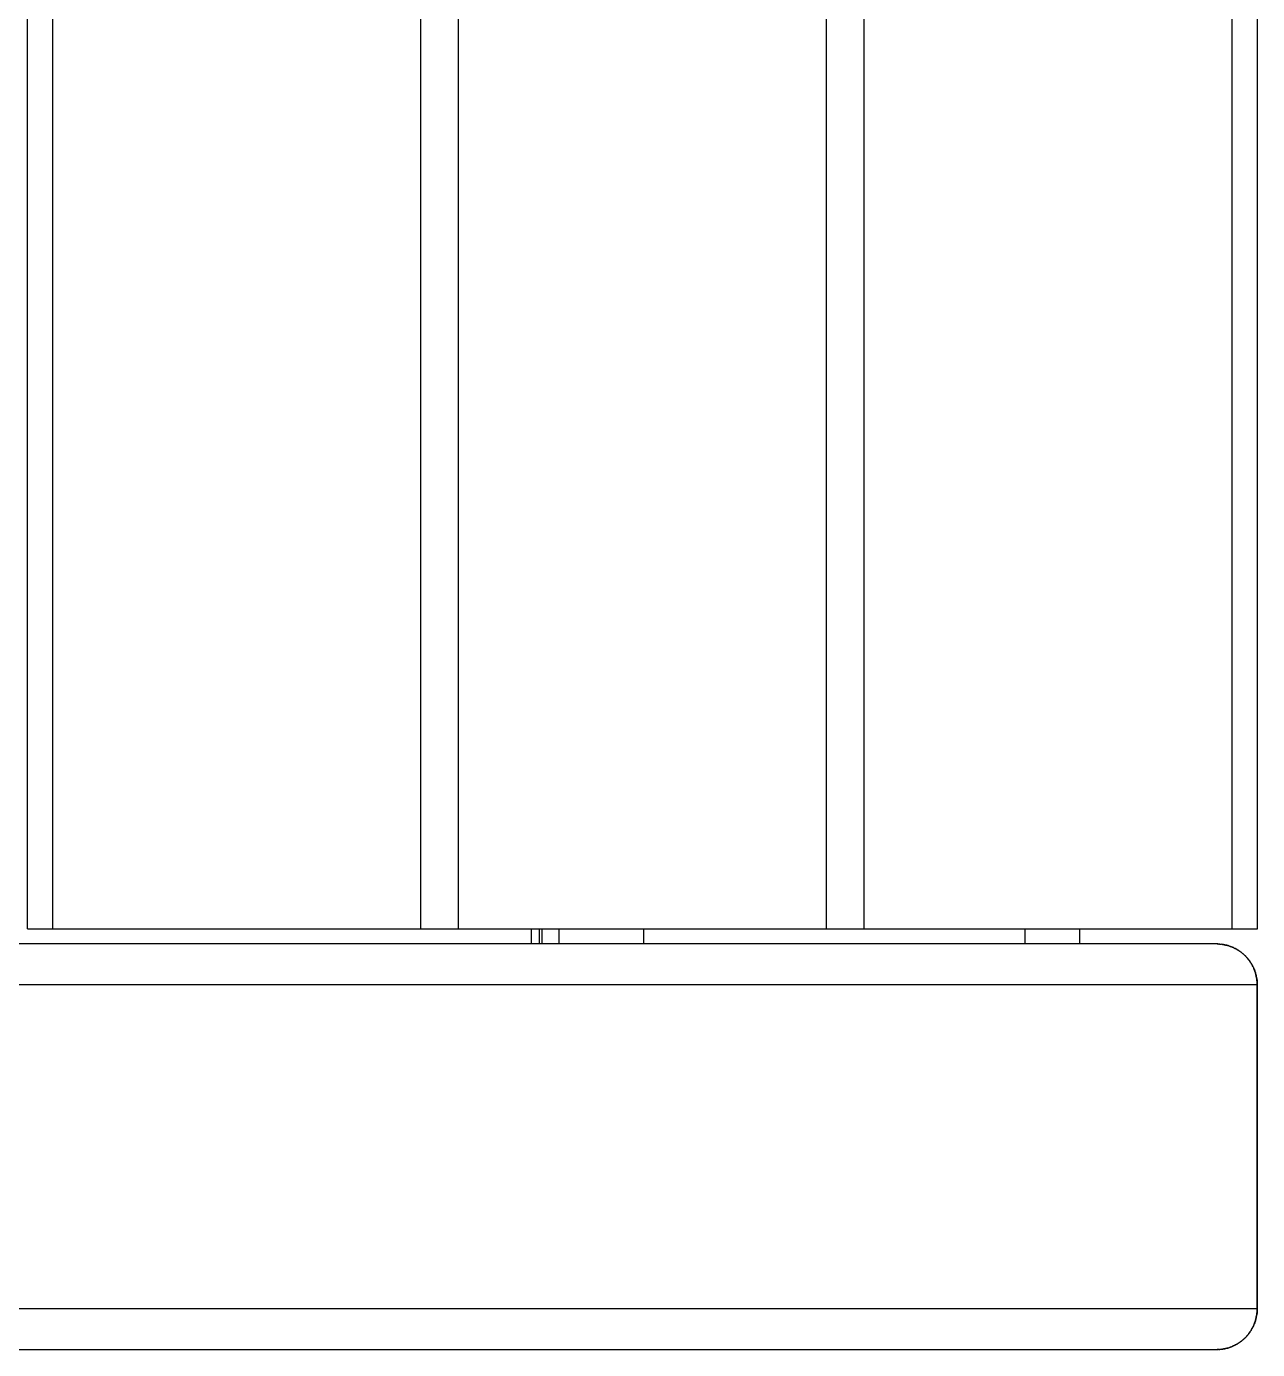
# Model space of a CAD drawing. Header units: millimetres. Extents: x 0 to 4030, y -54 to 2762.
# Drawn here: x 1861.8 to 1983.2, y 393.7 to 524.2 of the extents above; entities that cross this region are included whole.
import ezdxf

# ---------------------------------------------------------------- set-up
doc = ezdxf.new("R2010")
doc.units = ezdxf.units.MM
doc.header["$MEASUREMENT"] = 0
doc.layers.add('Utwórz2D linie widoczne', color=7, linetype='Continuous', true_color=0x000000)

msp = doc.modelspace()

# ---------------------------------------------------------------- linework, layer by layer
at = {"layer": 'Utwórz2D linie widoczne'}
for p, q in [((1861.96, 435.22), (1861.96, 653.22)), ((1864.46, 435.22), (1864.46, 653.22)), ((1900.74, 435.22), (1900.74, 653.22)), ((1904.46, 435.22), (1904.46, 653.22)), ((1940.74, 435.22), (1940.74, 653.22)), ((1944.46, 435.22), (1944.46, 653.22)), ((1980.74, 435.22), (1980.74, 653.22)), ((1983.24, 435.22), (1983.24, 653.22)), ((1861.96, 435.22), (1864.46, 435.22)), ((1864.46, 435.22), (1900.74, 435.22)), ((1900.74, 435.22), (1902.76, 435.22)), ((1902.76, 435.22), (1904.46, 435.22)), ((1904.46, 435.22), (1940.74, 435.22)), ((1911.65, 433.72), (1911.65, 435.22)), ((1912.45, 433.72), (1912.45, 435.22)), ((1912.65, 435.22), (1912.65, 433.72)), ((1914.35, 435.22), (1914.35, 433.72)), ((1922.71, 433.72), (1922.71, 435.22)), ((1940.74, 435.22), (1942.75, 435.22)), ((1942.75, 435.22), (1944.46, 435.22)), ((1944.46, 435.22), (1980.74, 435.22)), ((1960.31, 435.22), (1960.31, 433.72)), ((1965.71, 433.72), (1965.71, 435.22)), ((1980.74, 435.22), (1983.24, 435.22)), ((1979.2, 433.72), (1587.21, 433.72)), ((1979.27, 433.72), (1979.2, 433.72)), ((1979.27, 433.72), (1979.31, 433.72)), ((1979.33, 433.72), (1979.31, 433.72)), ((1979.33, 433.72), (1979.39, 433.72)), ((1979.44, 433.71), (1979.39, 433.72)), ((1979.44, 433.71), (1979.47, 433.71)), ((1979.53, 433.71), (1979.47, 433.71)), ((1979.53, 433.71), (1979.58, 433.7)), ((1979.6, 433.7), (1979.58, 433.7)), ((1979.6, 433.7), (1979.66, 433.69)), ((1979.74, 433.68), (1979.66, 433.69)), ((1979.77, 433.68), (1979.74, 433.68)), ((1979.74, 433.68), (1979.74, 433.68)), ((1979.8, 433.67), (1979.74, 433.68)), ((1979.8, 433.68), (1979.88, 433.66)), ((1979.8, 433.67), (1979.85, 433.67)), ((1979.82, 433.67), (1979.81, 433.67)), ((1979.94, 433.65), (1979.82, 433.67)), ((1979.9, 433.66), (1979.85, 433.67)), ((1979.9, 433.66), (1979.93, 433.65)), ((1980, 433.64), (1979.93, 433.65)), ((1979.94, 433.65), (1980.01, 433.64)), ((1980, 433.64), (1980.02, 433.63)), ((1980.03, 433.63), (1980.01, 433.64)), ((1980.1, 433.62), (1980.02, 433.63)), ((1980.03, 433.63), (1980.08, 433.62)), ((1980.12, 433.61), (1980.08, 433.62)), ((1980.1, 433.62), (1980.12, 433.61)), ((1980.12, 433.61), (1980.2, 433.6)), ((1980.2, 433.59), (1980.12, 433.61)), ((1980.2, 433.6), (1980.28, 433.57)), ((1980.27, 433.57), (1980.2, 433.59)), ((1980.27, 433.57), (1980.31, 433.56)), ((1980.31, 433.57), (1980.28, 433.57)), ((1980.31, 433.57), (1980.34, 433.56)), ((1980.37, 433.55), (1980.31, 433.56)), ((1980.4, 433.54), (1980.34, 433.56)), ((1980.37, 433.55), (1980.39, 433.54)), ((1980.47, 433.51), (1980.39, 433.54)), ((1980.4, 433.54), (1980.48, 433.51)), ((1980.47, 433.51), (1980.49, 433.51)), ((1980.49, 433.51), (1980.48, 433.51)), ((1980.49, 433.51), (1980.54, 433.49)), ((1980.56, 433.48), (1980.49, 433.51)), ((1980.59, 433.47), (1980.54, 433.49)), ((1980.56, 433.48), (1980.59, 433.47)), ((1980.59, 433.47), (1980.67, 433.44)), ((1980.66, 433.44), (1980.59, 433.47)), ((1980.73, 433.41), (1980.66, 433.44)), ((1980.67, 433.44), (1980.74, 433.41)), ((1980.73, 433.41), (1980.78, 433.4)), ((1980.77, 433.4), (1980.74, 433.41)), ((1980.77, 433.4), (1980.81, 433.39)), ((1980.83, 433.37), (1980.78, 433.4)), ((1980.86, 433.36), (1980.81, 433.39)), ((1980.83, 433.37), (1980.86, 433.36)), ((1980.86, 433.36), (1980.94, 433.32)), ((1980.93, 433.32), (1980.86, 433.36)), ((1980.93, 433.32), (1980.95, 433.32)), ((1980.95, 433.32), (1980.94, 433.32)), ((1980.95, 433.32), (1981.01, 433.29)), ((1981.02, 433.28), (1980.95, 433.32)), ((1981.04, 433.27), (1981.01, 433.29)), ((1981.02, 433.28), (1981.05, 433.27)), ((1981.04, 433.27), (1981.07, 433.26)), ((1981.1, 433.24), (1981.05, 433.27)), ((1981.13, 433.23), (1981.07, 433.26)), ((1981.1, 433.24), (1981.13, 433.23)), ((1981.13, 433.23), (1981.21, 433.18)), ((1981.2, 433.18), (1981.13, 433.23)), ((1981.2, 433.18), (1981.22, 433.18)), ((1981.22, 433.18), (1981.21, 433.18)), ((1981.22, 433.18), (1981.27, 433.15)), ((1981.27, 433.15), (1981.22, 433.18)), ((1981.31, 433.12), (1981.27, 433.15)), ((1981.27, 433.15), (1981.31, 433.12)), ((1981.31, 433.12), (1981.34, 433.11)), ((1981.37, 433.08), (1981.31, 433.12)), ((1981.4, 433.07), (1981.34, 433.11)), ((1981.37, 433.08), (1981.39, 433.07)), ((1981.47, 433.01), (1981.39, 433.07)), ((1981.4, 433.07), (1981.47, 433.02)), ((1981.48, 433.01), (1981.47, 433.02)), ((1981.47, 433.01), (1981.47, 433.01)), ((1981.53, 432.97), (1981.47, 433.01)), ((1981.48, 433.01), (1981.54, 432.97)), ((1981.53, 432.97), (1981.57, 432.94)), ((1981.57, 432.95), (1981.54, 432.97)), ((1981.57, 432.95), (1981.6, 432.92)), ((1981.62, 432.9), (1981.57, 432.94)), ((1981.65, 432.89), (1981.6, 432.92)), ((1981.62, 432.9), (1981.65, 432.88)), ((1981.65, 432.89), (1981.67, 432.87)), ((1981.7, 432.85), (1981.65, 432.88)), ((1981.73, 432.83), (1981.67, 432.87)), ((1981.7, 432.85), (1981.72, 432.83)), ((1981.8, 432.76), (1981.72, 432.83)), ((1981.73, 432.83), (1981.8, 432.77)), ((1981.81, 432.76), (1981.8, 432.77)), ((1981.8, 432.76), (1981.8, 432.76)), ((1981.86, 432.71), (1981.8, 432.76)), ((1981.81, 432.76), (1981.86, 432.71)), ((1981.89, 432.69), (1981.86, 432.71)), ((1981.86, 432.71), (1981.88, 432.69)), ((1981.92, 432.65), (1981.88, 432.69)), ((1981.89, 432.69), (1981.93, 432.65)), ((1981.92, 432.65), (1981.97, 432.61)), ((1981.96, 432.62), (1981.93, 432.65)), ((1981.96, 432.62), (1981.99, 432.59)), ((1981.99, 432.59), (1981.97, 432.61)), ((1982.04, 432.55), (1981.99, 432.59)), ((1981.99, 432.59), (1982.04, 432.54)), ((1982.04, 432.55), (1982.06, 432.52)), ((1982.08, 432.5), (1982.04, 432.54)), ((1982.11, 432.47), (1982.06, 432.52)), ((1982.08, 432.5), (1982.11, 432.47)), ((1982.11, 432.47), (1982.12, 432.46)), ((1982.15, 432.42), (1982.11, 432.47)), ((1982.18, 432.4), (1982.12, 432.46)), ((1982.15, 432.42), (1982.17, 432.39)), ((1982.21, 432.35), (1982.17, 432.39)), ((1982.18, 432.4), (1982.19, 432.39)), ((1982.25, 432.32), (1982.19, 432.39)), ((1982.21, 432.35), (1982.24, 432.32)), ((1982.28, 432.28), (1982.24, 432.32)), ((1982.25, 432.32), (1982.25, 432.31)), ((1982.31, 432.24), (1982.25, 432.31)), ((1982.28, 432.28), (1982.31, 432.24)), ((1982.31, 432.24), (1982.32, 432.24)), ((1982.34, 432.2), (1982.31, 432.24)), ((1982.38, 432.16), (1982.32, 432.24)), ((1982.34, 432.2), (1982.37, 432.16)), ((1982.4, 432.12), (1982.37, 432.16)), ((1982.44, 432.08), (1982.38, 432.16)), ((1982.38, 432.16), (1982.38, 432.16)), ((1982.4, 432.12), (1982.43, 432.08)), ((1982.47, 432.03), (1982.43, 432.08)), ((1982.44, 432.08), (1982.44, 432.07)), ((1982.5, 431.99), (1982.44, 432.07)), ((1982.47, 432.03), (1982.49, 431.99)), ((1982.53, 431.94), (1982.49, 431.99)), ((1982.5, 431.99), (1982.51, 431.98)), ((1982.56, 431.91), (1982.51, 431.98)), ((1982.53, 431.94), (1982.55, 431.9)), ((1982.6, 431.83), (1982.55, 431.9)), ((1982.56, 431.91), (1982.6, 431.84)), ((1982.61, 431.82), (1982.6, 431.84)), ((1982.6, 431.83), (1982.61, 431.81)), ((1982.61, 431.82), (1982.63, 431.79)), ((1982.64, 431.76), (1982.61, 431.81)), ((1982.66, 431.73), (1982.63, 431.79)), ((1982.64, 431.76), (1982.66, 431.73)), ((1982.66, 431.73), (1982.69, 431.68)), ((1982.7, 431.66), (1982.66, 431.73)), ((1982.71, 431.65), (1982.69, 431.68)), ((1982.7, 431.66), (1982.71, 431.64)), ((1982.71, 431.65), (1982.75, 431.58)), ((1982.75, 431.56), (1982.71, 431.64)), ((1982.75, 431.58), (1982.79, 431.51)), ((1982.79, 431.48), (1982.75, 431.56)), ((1982.81, 431.47), (1982.79, 431.51)), ((1982.79, 431.48), (1982.8, 431.46)), ((1982.84, 431.39), (1982.8, 431.46)), ((1982.81, 431.47), (1982.84, 431.39)), ((1982.84, 431.39), (1982.87, 431.32)), ((1982.87, 431.32), (1982.84, 431.39)), ((1982.89, 431.28), (1982.87, 431.32)), ((1982.87, 431.32), (1982.89, 431.27)), ((1982.89, 431.28), (1982.9, 431.25)), ((1982.91, 431.22), (1982.89, 431.27)), ((1982.93, 431.19), (1982.9, 431.25)), ((1982.91, 431.22), (1982.92, 431.19)), ((1982.96, 431.1), (1982.92, 431.19)), ((1982.93, 431.19), (1982.97, 431.07)), ((1982.99, 431.01), (1982.96, 431.1)), ((1982.97, 431.07), (1983.01, 430.95)), ((1982.99, 431.01), (1983, 430.98)), ((1983.01, 430.93), (1983, 430.98)), ((1983.03, 430.91), (1983.01, 430.95)), ((1983.01, 430.93), (1983.02, 430.89)), ((1983.04, 430.84), (1983.02, 430.89)), ((1983.03, 430.91), (1983.04, 430.86)), ((1983.05, 430.82), (1983.04, 430.86)), ((1983.04, 430.84), (1983.05, 430.8)), ((1983.05, 430.82), (1983.07, 430.77)), ((1983.07, 430.74), (1983.05, 430.8)), ((1983.08, 430.73), (1983.07, 430.77)), ((1983.07, 430.74), (1983.08, 430.71)), ((1983.08, 430.73), (1983.09, 430.68)), ((1983.09, 430.65), (1983.08, 430.71)), ((1983.1, 430.63), (1983.09, 430.68)), ((1583.21, 429.72), (1983.2, 429.72)), ((1983.09, 430.65), (1983.1, 430.61)), ((1983.1, 430.63), (1983.11, 430.58)), ((1983.11, 430.58), (1983.1, 430.61)), ((1983.12, 430.54), (1983.11, 430.58)), ((1983.11, 430.58), (1983.12, 430.51)), ((1983.12, 430.54), (1983.15, 430.41)), ((1983.15, 430.38), (1983.12, 430.51)), ((1983.15, 430.41), (1983.17, 430.27)), ((1983.17, 430.25), (1983.15, 430.38)), ((1983.17, 430.27), (1983.19, 430.13)), ((1983.18, 430.12), (1983.17, 430.25)), ((1983.19, 429.99), (1983.18, 430.12)), ((1983.19, 430.13), (1983.2, 430)), ((1983.2, 429.85), (1983.19, 429.99)), ((1983.2, 430), (1983.21, 429.86)), ((1983.2, 429.72), (1983.2, 429.85)), ((1983.2, 429.72), (1983.2, 397.72)), ((1983.21, 429.86), (1983.21, 429.72)), ((1983.21, 397.72), (1983.21, 429.72)), ((1983.2, 397.72), (1583.21, 397.72)), ((1983.08, 396.73), (1983.07, 396.7)), ((1983.08, 396.73), (1983.09, 396.79)), ((1983.09, 396.76), (1983.08, 396.71)), ((1983.1, 396.83), (1983.09, 396.79)), ((1983.09, 396.76), (1983.1, 396.81)), ((1983.11, 396.86), (1983.1, 396.81)), ((1983.1, 396.83), (1983.11, 396.86)), ((1983.12, 396.93), (1983.11, 396.86)), ((1983.11, 396.86), (1983.12, 396.9)), ((1983.12, 396.93), (1983.15, 397.06)), ((1983.15, 397.03), (1983.12, 396.9)), ((1983.15, 397.06), (1983.17, 397.19)), ((1983.17, 397.17), (1983.15, 397.03)), ((1983.17, 397.19), (1983.18, 397.32)), ((1983.19, 397.31), (1983.17, 397.17)), ((1983.18, 397.32), (1983.19, 397.45)), ((1983.19, 397.45), (1983.2, 397.59)), ((1983.2, 397.44), (1983.19, 397.31)), ((1983.2, 397.59), (1983.2, 397.72)), ((1983.21, 397.58), (1983.2, 397.44)), ((1983.21, 397.72), (1983.21, 397.58)), ((1982.44, 395.37), (1982.5, 395.45)), ((1982.49, 395.45), (1982.47, 395.41)), ((1982.49, 395.45), (1982.53, 395.5)), ((1982.51, 395.46), (1982.5, 395.45)), ((1982.51, 395.46), (1982.56, 395.53)), ((1982.55, 395.54), (1982.53, 395.5)), ((1982.55, 395.54), (1982.6, 395.61)), ((1982.6, 395.6), (1982.56, 395.53)), ((1982.61, 395.63), (1982.6, 395.61)), ((1982.6, 395.6), (1982.61, 395.62)), ((1982.61, 395.63), (1982.64, 395.68)), ((1982.63, 395.65), (1982.61, 395.62)), ((1982.63, 395.65), (1982.66, 395.7)), ((1982.66, 395.7), (1982.64, 395.68)), ((1982.66, 395.7), (1982.7, 395.78)), ((1982.69, 395.76), (1982.66, 395.7)), ((1982.69, 395.76), (1982.71, 395.79)), ((1982.71, 395.8), (1982.7, 395.78)), ((1982.71, 395.8), (1982.75, 395.88)), ((1982.75, 395.86), (1982.71, 395.79)), ((1982.75, 395.88), (1982.79, 395.96)), ((1982.79, 395.93), (1982.75, 395.86)), ((1982.8, 395.98), (1982.79, 395.96)), ((1982.79, 395.93), (1982.81, 395.97)), ((1982.8, 395.98), (1982.84, 396.05)), ((1982.84, 396.05), (1982.81, 395.97)), ((1982.87, 396.12), (1982.84, 396.05)), ((1982.84, 396.05), (1982.87, 396.12)), ((1982.89, 396.17), (1982.87, 396.12)), ((1982.87, 396.12), (1982.89, 396.16)), ((1982.89, 396.17), (1982.91, 396.22)), ((1982.9, 396.19), (1982.89, 396.16)), ((1982.9, 396.19), (1982.93, 396.25)), ((1982.92, 396.25), (1982.91, 396.22)), ((1982.92, 396.25), (1982.96, 396.34)), ((1982.97, 396.37), (1982.93, 396.25)), ((1982.96, 396.34), (1982.99, 396.43)), ((1983.01, 396.49), (1982.97, 396.37)), ((1983, 396.46), (1982.99, 396.43)), ((1983, 396.46), (1983.01, 396.51)), ((1983.02, 396.55), (1983.01, 396.51)), ((1983.01, 396.49), (1983.03, 396.53)), ((1983.02, 396.55), (1983.04, 396.6)), ((1983.04, 396.58), (1983.03, 396.53)), ((1983.05, 396.64), (1983.04, 396.6)), ((1983.04, 396.58), (1983.05, 396.62)), ((1983.05, 396.64), (1983.07, 396.7)), ((1983.07, 396.67), (1983.05, 396.62)), ((1983.07, 396.67), (1983.08, 396.71)), ((1980.94, 394.11), (1980.86, 394.08)), ((1980.86, 394.08), (1980.93, 394.11)), ((1980.95, 394.12), (1980.93, 394.11)), ((1980.94, 394.11), (1980.95, 394.12)), ((1981.01, 394.15), (1980.95, 394.12)), ((1980.95, 394.12), (1981, 394.15)), ((1981.05, 394.17), (1981, 394.15)), ((1981.01, 394.15), (1981.04, 394.17)), ((1981.07, 394.18), (1981.04, 394.17)), ((1981.05, 394.17), (1981.1, 394.2)), ((1981.07, 394.18), (1981.13, 394.21)), ((1981.13, 394.21), (1981.1, 394.2)), ((1981.21, 394.25), (1981.13, 394.21)), ((1981.13, 394.21), (1981.2, 394.25)), ((1981.22, 394.26), (1981.2, 394.25)), ((1981.21, 394.25), (1981.22, 394.26)), ((1981.27, 394.29), (1981.22, 394.26)), ((1981.22, 394.26), (1981.27, 394.29)), ((1981.27, 394.29), (1981.31, 394.32)), ((1981.31, 394.32), (1981.27, 394.29)), ((1981.31, 394.32), (1981.37, 394.36)), ((1981.34, 394.33), (1981.31, 394.32)), ((1981.34, 394.33), (1981.4, 394.37)), ((1981.39, 394.37), (1981.37, 394.36)), ((1981.39, 394.37), (1981.47, 394.43)), ((1981.47, 394.42), (1981.4, 394.37)), ((1981.47, 394.43), (1981.53, 394.47)), ((1981.47, 394.42), (1981.48, 394.43)), ((1981.47, 394.43), (1981.47, 394.43)), ((1981.54, 394.47), (1981.48, 394.43)), ((1981.57, 394.5), (1981.53, 394.47)), ((1981.54, 394.47), (1981.57, 394.49)), ((1981.57, 394.5), (1981.62, 394.54)), ((1981.6, 394.52), (1981.57, 394.49)), ((1981.6, 394.52), (1981.65, 394.55)), ((1981.65, 394.56), (1981.62, 394.54)), ((1981.65, 394.56), (1981.7, 394.59)), ((1981.67, 394.57), (1981.65, 394.55)), ((1981.67, 394.57), (1981.73, 394.61)), ((1981.72, 394.61), (1981.7, 394.59)), ((1981.72, 394.61), (1981.8, 394.68)), ((1981.8, 394.67), (1981.73, 394.61)), ((1981.8, 394.68), (1981.86, 394.73)), ((1981.8, 394.67), (1981.81, 394.68)), ((1981.8, 394.68), (1981.8, 394.68)), ((1981.86, 394.73), (1981.81, 394.68)), ((1981.86, 394.73), (1981.89, 394.75)), ((1981.88, 394.75), (1981.86, 394.73)), ((1981.88, 394.75), (1981.92, 394.79)), ((1981.93, 394.79), (1981.89, 394.75)), ((1981.97, 394.83), (1981.92, 394.79)), ((1981.93, 394.79), (1981.96, 394.82)), ((1981.99, 394.85), (1981.96, 394.82)), ((1981.97, 394.83), (1981.99, 394.85)), ((1982.04, 394.9), (1981.99, 394.85)), ((1981.99, 394.85), (1982.04, 394.89)), ((1982.04, 394.9), (1982.08, 394.94)), ((1982.06, 394.91), (1982.04, 394.89)), ((1982.06, 394.91), (1982.11, 394.97)), ((1982.11, 394.97), (1982.08, 394.94)), ((1982.11, 394.97), (1982.15, 395.02)), ((1982.12, 394.98), (1982.11, 394.97)), ((1982.12, 394.98), (1982.18, 395.04)), ((1982.17, 395.04), (1982.15, 395.02)), ((1982.17, 395.04), (1982.21, 395.09)), ((1982.19, 395.05), (1982.18, 395.04)), ((1982.19, 395.05), (1982.25, 395.12)), ((1982.24, 395.12), (1982.21, 395.09)), ((1982.24, 395.12), (1982.28, 395.16)), ((1982.25, 395.13), (1982.31, 395.2)), ((1982.25, 395.13), (1982.25, 395.12)), ((1982.31, 395.2), (1982.28, 395.16)), ((1982.31, 395.2), (1982.34, 395.24)), ((1982.32, 395.2), (1982.31, 395.2)), ((1982.32, 395.2), (1982.38, 395.28)), ((1982.37, 395.28), (1982.34, 395.24)), ((1982.37, 395.28), (1982.4, 395.32)), ((1982.38, 395.28), (1982.44, 395.36)), ((1982.38, 395.28), (1982.38, 395.28)), ((1982.44, 395.37), (1982.4, 395.32)), ((1982.44, 395.37), (1982.47, 395.41)), ((1982.44, 395.37), (1982.44, 395.36)), ((1587.21, 393.72), (1979.2, 393.72)), ((1979.2, 393.72), (1979.27, 393.72)), ((1979.31, 393.72), (1979.27, 393.72)), ((1979.31, 393.72), (1979.33, 393.72)), ((1979.39, 393.72), (1979.33, 393.72)), ((1979.39, 393.72), (1979.44, 393.73)), ((1979.47, 393.73), (1979.44, 393.73)), ((1979.47, 393.73), (1979.53, 393.73)), ((1979.58, 393.74), (1979.53, 393.73)), ((1979.58, 393.74), (1979.6, 393.74)), ((1979.66, 393.75), (1979.6, 393.74)), ((1979.66, 393.75), (1979.74, 393.76)), ((1979.74, 393.76), (1979.8, 393.77)), ((1979.74, 393.76), (1979.77, 393.76)), ((1979.74, 393.76), (1979.74, 393.76)), ((1979.88, 393.78), (1979.8, 393.76)), ((1979.85, 393.77), (1979.8, 393.77)), ((1979.81, 393.77), (1979.82, 393.77)), ((1979.82, 393.77), (1979.94, 393.79)), ((1979.85, 393.77), (1979.9, 393.78)), ((1979.93, 393.79), (1979.9, 393.78)), ((1979.93, 393.79), (1980, 393.8)), ((1980.01, 393.8), (1979.94, 393.79)), ((1980.02, 393.8), (1980, 393.8)), ((1980.01, 393.8), (1980.03, 393.8)), ((1980.02, 393.8), (1980.1, 393.82)), ((1980.08, 393.82), (1980.03, 393.8)), ((1980.08, 393.82), (1980.12, 393.83)), ((1980.12, 393.83), (1980.1, 393.82)), ((1980.12, 393.83), (1980.2, 393.85)), ((1980.2, 393.84), (1980.12, 393.83)), ((1980.28, 393.87), (1980.2, 393.84)), ((1980.2, 393.85), (1980.27, 393.87)), ((1980.31, 393.88), (1980.27, 393.87)), ((1980.28, 393.87), (1980.31, 393.87)), ((1980.31, 393.88), (1980.37, 393.89)), ((1980.34, 393.88), (1980.31, 393.87)), ((1980.34, 393.88), (1980.4, 393.9)), ((1980.39, 393.9), (1980.37, 393.89)), ((1980.39, 393.9), (1980.47, 393.93)), ((1980.48, 393.93), (1980.4, 393.9)), ((1980.49, 393.93), (1980.47, 393.93)), ((1980.48, 393.93), (1980.49, 393.93)), ((1980.49, 393.93), (1980.56, 393.96)), ((1980.54, 393.95), (1980.49, 393.93)), ((1980.54, 393.95), (1980.59, 393.97)), ((1980.59, 393.97), (1980.56, 393.96)), ((1980.59, 393.97), (1980.66, 394)), ((1980.67, 393.99), (1980.59, 393.97)), ((1980.66, 394), (1980.73, 394.03)), ((1980.74, 394.03), (1980.67, 393.99)), ((1980.78, 394.04), (1980.73, 394.03)), ((1980.74, 394.03), (1980.77, 394.04)), ((1980.81, 394.05), (1980.77, 394.04)), ((1980.78, 394.04), (1980.83, 394.07)), ((1980.81, 394.05), (1980.86, 394.08)), ((1980.86, 394.08), (1980.83, 394.07))]:
    msp.add_line(p, q, dxfattribs=at)

doc.saveas('drawing.dxf')
